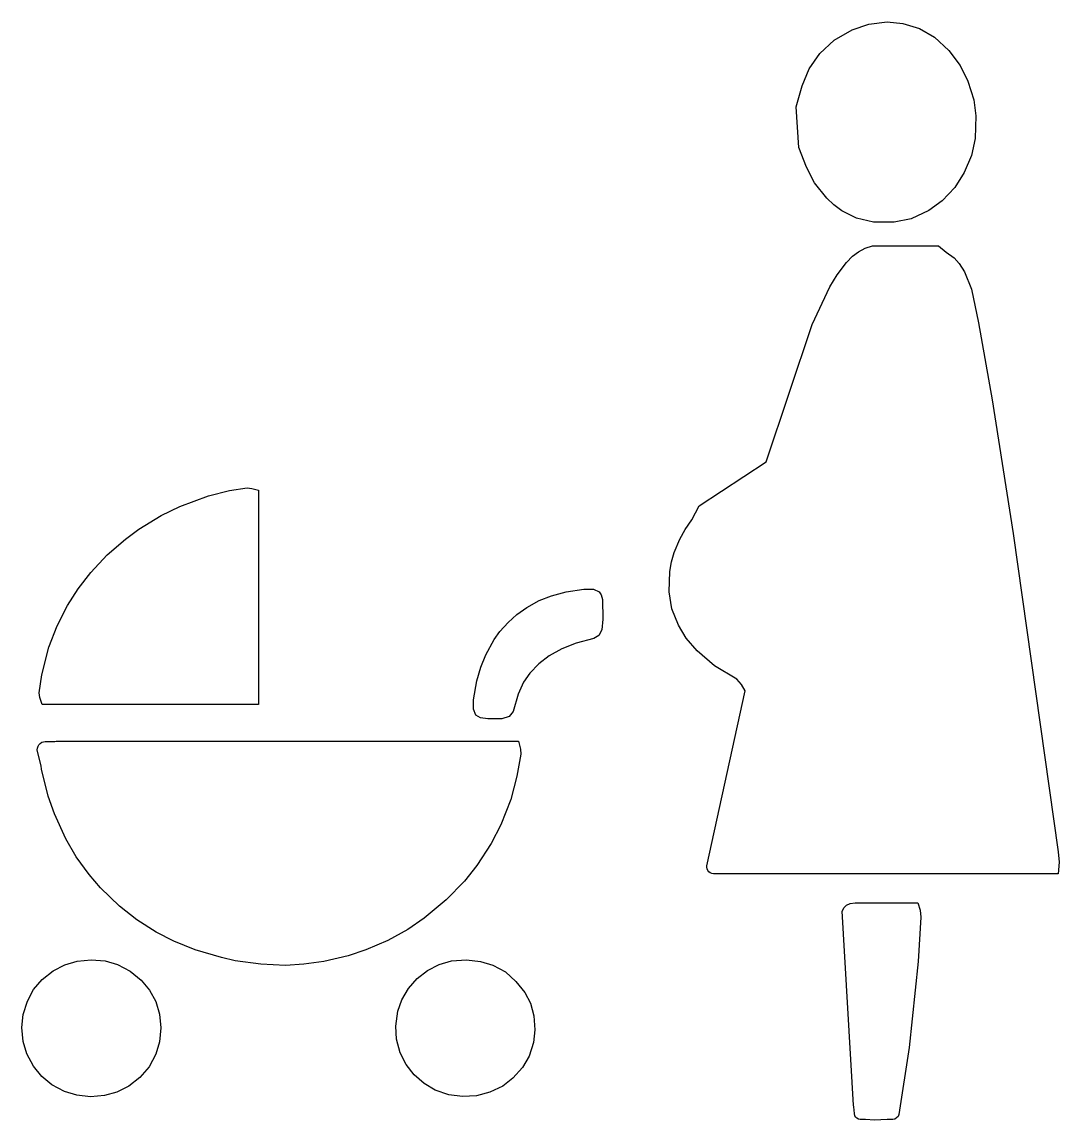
# Model space of a CAD drawing. Header units: inches. Extents: x 3 to 37, y 3 to 39.
import ezdxf

# ---------------------------------------------------------------- set-up
doc = ezdxf.new("R2010")
doc.units = ezdxf.units.IN
doc.header["$MEASUREMENT"] = 0
doc.layers.add('CUT', color=1, linetype='Continuous')

msp = doc.modelspace()

# ---------------------------------------------------------------- linework, layer by layer
at = {"layer": 'CUT'}
for points in [[(33.586, 33.577), (33.171, 33.132), (32.735, 32.818), (32.151, 32.546), (31.595, 32.438), (30.917, 32.441), (30.361, 32.572), (29.88, 32.809), (29.621, 33.002), (29.386, 33.224), (28.987, 33.731), (28.72, 34.238), (28.467, 34.884), (28.385, 36.216), (28.575, 36.907), (28.811, 37.468), (29.16, 37.967), (29.631, 38.406), (30.221, 38.745), (30.765, 38.925), (31.36, 39), (31.881, 38.952), (32.424, 38.784), (32.919, 38.498), (33.391, 38.059), (33.756, 37.571), (34.013, 37.058), (34.206, 36.448), (34.273, 35.926), (34.25, 35.179), (34.129, 34.624), (33.894, 34.061)], [(25.705, 17.895), (25.131, 18.384), (24.781, 18.794), (24.522, 19.224), (24.31, 19.756), (24.22, 20.314), (24.235, 20.989), (24.293, 21.302), (24.387, 21.609), (24.568, 22.04), (24.738, 22.356), (24.966, 22.678), (25.201, 23.139), (27.393, 24.581), (28.904, 29.084), (29.485, 30.313), (29.729, 30.711), (30.034, 31.111), (30.233, 31.317), (30.43, 31.468), (30.648, 31.579), (30.883, 31.664), (33.048, 31.664), (33.303, 31.453), (33.561, 31.263), (33.727, 31.079), (33.898, 30.807), (34.126, 30.243), (34.36, 29.137), (34.808, 26.609), (35.5, 22.228), (36.966, 11.797), (37, 11.458), (36.976, 11.076), (25.672, 11.077), (25.617, 11.085), (25.565, 11.106), (25.52, 11.139), (25.485, 11.183), (25.461, 11.233), (25.45, 11.288), (25.452, 11.338), (26.712, 17.07), (26.585, 17.279), (26.439, 17.459)], [(4.84, 20.417), (5.263, 20.95), (5.795, 21.53), (6.397, 22.044), (6.827, 22.37), (7.565, 22.819), (8.174, 23.115), (9.119, 23.468), (9.808, 23.642), (10.381, 23.726), (10.537, 23.705), (10.76, 23.651), (10.76, 16.619), (3.659, 16.619), (3.586, 16.855), (3.567, 17.011), (3.648, 17.596), (3.884, 18.498), (4.154, 19.199), (4.492, 19.871)], [(19.549, 19.805), (19.96, 20.029), (20.36, 20.19), (20.842, 20.318), (21.425, 20.405), (21.734, 20.4), (21.926, 20.316), (21.991, 20.22), (22.028, 20.064), (22.039, 19.421), (22.013, 19.074), (21.913, 18.886), (21.748, 18.791), (21.165, 18.635), (20.697, 18.45), (20.289, 18.223), (19.948, 17.959), (19.648, 17.65), (19.445, 17.357), (19.268, 16.965), (19.108, 16.393), (18.974, 16.229), (18.73, 16.156), (18.268, 16.149), (18.032, 16.183), (17.879, 16.275), (17.799, 16.466), (17.806, 16.771), (17.916, 17.399), (18.041, 17.849), (18.207, 18.247), (18.485, 18.751), (18.671, 19.015), (18.937, 19.307), (19.228, 19.575)], [(3.555, 15.304), (3.595, 15.346), (3.649, 15.383), (3.704, 15.403), (3.762, 15.411), (4.079, 15.412), (4.123, 15.416), (19.282, 15.416), (19.344, 15.156), (19.355, 14.997), (19.229, 14.269), (19.026, 13.512), (18.696, 12.676), (18.382, 12.068), (17.913, 11.343), (17.509, 10.836), (16.909, 10.215), (16.187, 9.62), (15.653, 9.252), (14.991, 8.89), (14.269, 8.576), (13.69, 8.378), (12.9, 8.197), (12.241, 8.109), (11.643, 8.07), (10.832, 8.11), (9.993, 8.223), (9.538, 8.327), (8.674, 8.58), (7.979, 8.864), (7.403, 9.16), (6.766, 9.567), (6.198, 10.01), (5.578, 10.611), (5.202, 11.047), (4.781, 11.631), (4.439, 12.223), (4.065, 13.039), (3.86, 13.614), (3.641, 14.505), (3.625, 14.616), (3.511, 15.08), (3.503, 15.139), (3.508, 15.197), (3.526, 15.253)], [(30.033, 10.047), (30.147, 10.096), (30.315, 10.126), (32.371, 10.126), (32.445, 9.886), (32.473, 9.655), (32.385, 8.197), (32.084, 5.38), (31.751, 3.184), (31.721, 3.12), (31.674, 3.068), (31.614, 3.031), (31.551, 3.015), (31.369, 3.016), (30.955, 3), (30.66, 3.016), (30.475, 3.014), (30.422, 3.03), (30.374, 3.059), (30.339, 3.094), (30.309, 3.14), (30.289, 3.209), (30.274, 3.436), (30.265, 3.49), (29.893, 9.853), (29.951, 9.965)], [(7.558, 6.021), (7.51, 5.566), (7.388, 5.158), (7.169, 4.749), (6.862, 4.399), (6.499, 4.108), (6.115, 3.918), (5.704, 3.803), (5.249, 3.766), (4.797, 3.817), (4.392, 3.941), (3.981, 4.158), (3.65, 4.431), (3.379, 4.764), (3.158, 5.174), (3.036, 5.58), (3, 6.036), (3.044, 6.456), (3.183, 6.897), (3.383, 7.275), (3.659, 7.604), (4.024, 7.891), (4.405, 8.088), (4.814, 8.21), (5.27, 8.254), (5.727, 8.217), (6.136, 8.101), (6.547, 7.885), (6.907, 7.59), (7.18, 7.26), (7.384, 6.883), (7.51, 6.475)], [(17.576, 8.253), (18.033, 8.203), (18.439, 8.073), (18.85, 7.854), (19.195, 7.542), (19.488, 7.181), (19.667, 6.831), (19.783, 6.417), (19.816, 5.956), (19.768, 5.537), (19.623, 5.096), (19.407, 4.726), (19.097, 4.377), (18.76, 4.111), (18.341, 3.91), (17.899, 3.794), (17.444, 3.768), (16.99, 3.828), (16.551, 3.979), (16.181, 4.198), (15.858, 4.483), (15.594, 4.822), (15.402, 5.207), (15.28, 5.656), (15.257, 6.081), (15.325, 6.571), (15.455, 6.942), (15.671, 7.314), (15.955, 7.636), (16.291, 7.905), (16.674, 8.102), (17.083, 8.22)]]:
    msp.add_lwpolyline(points, close=True, dxfattribs=at)

doc.saveas('drawing.dxf')
